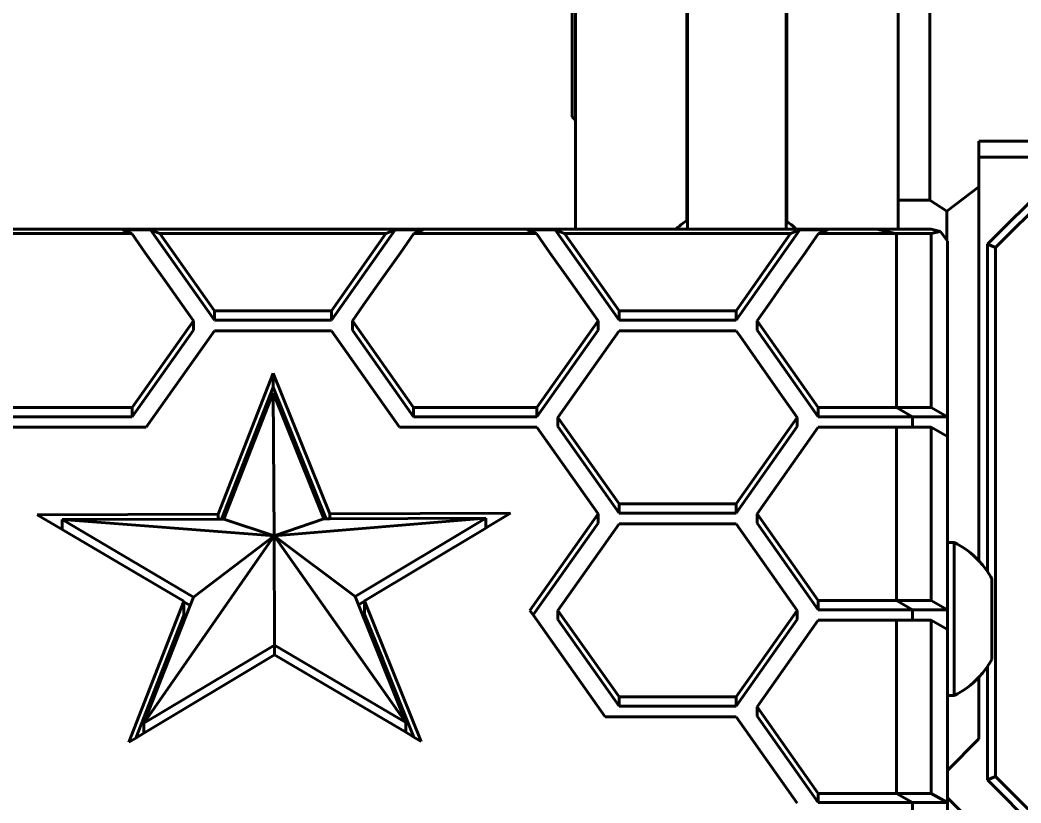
# Model space of a CAD drawing. Header units: millimetres. Extents: x 15 to 415, y 5 to 292.
# Drawn here: x 133.2 to 140.95, y 189.86 to 195.93 of the extents above; entities that cross this region are included whole.
import ezdxf

# ---------------------------------------------------------------- set-up
doc = ezdxf.new("R2010")
doc.units = ezdxf.units.MM
doc.layers.add('Annotations', color=7, linetype='Continuous')
doc.layers.add('Geometries', color=7, linetype='Continuous')
doc.styles.add('Shapr2', font='txt', dxfattribs={"height": 3.3495})
doc.dimstyles.new('ISO-25', dxfattribs={"dimtxt": 2.5, "dimasz": 2.5, "dimexe": 1.25, "dimexo": 0.625, "dimtad": 1, "dimtxsty": 'Standard', "dimcen": 2.5, "dimadec": 0, "dimazin": 0, "dimtfac": 1, "dimtmove": 0, "dimatfit": 3, "dimfxl": 1, "dimarcsym": 0})

# ---------------------------------------------------------------- blocks, each defined once
blk = doc.blocks.new('*D2')
at = {"layer": 'Annotations', "color": 0, "linetype": 'Continuous', "lineweight": 15}
for p, q in [((86.9412, 238.2403), (86.9412, 157.6866)), ((148.0588, 237.7767), (148.0588, 157.6866)), ((89.4412, 158.9366), (145.5588, 158.9366))]:
    blk.add_line(p, q, dxfattribs=at)
at = {"layer": 'Annotations', "color": 0}
for points in [[(89.4412, 159.3533), (89.4412, 158.52), (86.9412, 158.9366)], [(145.5588, 158.52), (145.5588, 159.3533), (148.0588, 158.9366)]]:
    blk.add_solid(points, dxfattribs=at)
at = {"layer": 'Defpoints', "color": 0}
for p in [(86.9412, 238.8653), (148.0588, 238.4017), (148.0588, 158.9366)]:
    blk.add_point(p, dxfattribs=at)
at = {"layer": 'Annotations', "color": 0, "lineweight": 15, "insert": (122.9058, 161.6304), "char_height": 3.3495, "attachment_point": 5, "style": 'Shapr2'}
blk.add_mtext('\\A1;488,94', dxfattribs=at)

msp = doc.modelspace()

# ---------------------------------------------------------------- linework, layer by layer
at = {"layer": 'Geometries', "linetype": 'Continuous', "lineweight": 40}
for p, q in [((138.3632, 259.8998), (138.3632, 194.3774)), ((138.3692, 194.3098), (138.3692, 259.8998)), ((139.1321, 194.3098), (139.1321, 259.8998)), ((139.1382, 194.3688), (139.1382, 259.8998)), ((137.4754, 195.1803), (137.4754, 195.9928)), ((137.5007, 195.155), (137.5007, 195.9928)), ((140.0007, 195.9928), (140.0007, 195.0553)), ((140.2457, 194.5347), (140.2457, 195.9928)), ((137.5007, 195.155), (137.4754, 195.1803)), ((137.5007, 195.0553), (137.5007, 195.155)), ((137.5006, 195.0553), (137.5007, 195.0553)), ((137.5007, 194.3098), (137.5007, 195.0553)), ((140.0007, 195.0553), (140.0007, 194.3098)), ((140.0007, 195.0553), (140.0013, 195.0553)), ((140.0013, 194.5347), (140.0013, 195.0553)), ((140.6263, 194.9928), (145.9754, 194.9928)), ((140.6263, 194.8678), (140.6263, 194.9928)), ((142.0013, 194.8678), (140.6263, 194.8678)), ((140.6263, 194.639), (140.6263, 194.8678)), ((140.6919, 194.1928), (141.2419, 194.7428)), ((140.3763, 194.4492), (140.6263, 194.639)), ((140.6263, 194.639), (140.6263, 191.7404)), ((141.2677, 194.6803), (140.7544, 194.1669)), ((140.2457, 194.5347), (140.0013, 194.5347)), ((140.0013, 194.3098), (140.0013, 194.5347)), ((140.2457, 194.5347), (140.3763, 194.4492)), ((140.3763, 194.2243), (140.3763, 194.4492)), ((113.2342, 194.3098), (137.5006, 194.3098)), ((113.2342, 194.3098), (137.5006, 194.3098)), ((134.0631, 194.2752), (133.1131, 194.2752)), ((134.0631, 194.2752), (133.1131, 194.2752)), ((133.9907, 194.3059), (134.2074, 194.3059)), ((133.9907, 194.3059), (134.0631, 194.2752)), ((133.9907, 194.3059), (134.2074, 194.3059)), ((133.9907, 194.3059), (134.0631, 194.2752)), ((134.0631, 194.2752), (134.1679, 194.1271)), ((134.0631, 194.2752), (134.1679, 194.1271)), ((134.7034, 193.6046), (134.2074, 194.3059)), ((134.2798, 194.2752), (134.2074, 194.3059)), ((134.2798, 194.2752), (134.2074, 194.3059)), ((134.7034, 193.6046), (134.2074, 194.3059)), ((136.0317, 194.2752), (134.2798, 194.2752)), ((134.7034, 193.6763), (134.2798, 194.2752)), ((134.7034, 193.6763), (134.2798, 194.2752)), ((136.0317, 194.2752), (134.2798, 194.2752)), ((136.1037, 194.3059), (135.6102, 193.6046)), ((136.1037, 194.3059), (135.6102, 193.6046)), ((136.0317, 194.2752), (135.6102, 193.6763)), ((136.0317, 194.2752), (135.6102, 193.6763)), ((136.1037, 194.3059), (136.0317, 194.2752)), ((136.1037, 194.3059), (136.0317, 194.2752)), ((136.1037, 194.3059), (136.3201, 194.3059)), ((136.1037, 194.3059), (136.3201, 194.3059)), ((136.1438, 194.1271), (136.2481, 194.2752)), ((136.1438, 194.1271), (136.2481, 194.2752)), ((136.2481, 194.2752), (136.3201, 194.3059)), ((136.2481, 194.2752), (136.3201, 194.3059)), ((137.1981, 194.2752), (136.2481, 194.2752)), ((137.1981, 194.2752), (136.2481, 194.2752)), ((137.1257, 194.3059), (137.1981, 194.2752)), ((137.1257, 194.3059), (137.3424, 194.3059)), ((137.1257, 194.3059), (137.3424, 194.3059)), ((137.1257, 194.3059), (137.1981, 194.2752)), ((137.1981, 194.2752), (137.3029, 194.1271)), ((137.1981, 194.2752), (137.3029, 194.1271)), ((137.8384, 193.6046), (137.3424, 194.3059)), ((137.4148, 194.2752), (137.3424, 194.3059)), ((137.8384, 193.6046), (137.3424, 194.3059)), ((137.4148, 194.2752), (137.3424, 194.3059)), ((137.8384, 193.6763), (137.4148, 194.2752)), ((139.1667, 194.2752), (137.4148, 194.2752)), ((137.8384, 193.6763), (137.4148, 194.2752)), ((139.1667, 194.2752), (137.4148, 194.2752)), ((137.5006, 194.3098), (137.5007, 194.3098)), ((137.5006, 194.3098), (137.5007, 194.3098)), ((137.5007, 194.3098), (138.2774, 194.3098)), ((137.5007, 194.3098), (138.2774, 194.3098)), ((138.2774, 194.3098), (138.3692, 194.3098)), ((138.2774, 194.3098), (138.3692, 194.3098)), ((138.3692, 194.3098), (139.1321, 194.3098)), ((138.3692, 194.3098), (139.1321, 194.3098)), ((139.2387, 194.3059), (138.7452, 193.6046)), ((139.2387, 194.3059), (138.7452, 193.6046)), ((139.1667, 194.2752), (138.7452, 193.6763)), ((139.1667, 194.2752), (138.7452, 193.6763)), ((139.1321, 194.3098), (139.2113, 194.3098)), ((139.1321, 194.3098), (139.2113, 194.3098)), ((139.2387, 194.3059), (139.1667, 194.2752)), ((139.2387, 194.3059), (139.1667, 194.2752)), ((139.2113, 194.3098), (140.0007, 194.3098)), ((139.2113, 194.3098), (139.8355, 194.3098)), ((139.2387, 194.3059), (139.4551, 194.3059)), ((139.2387, 194.3059), (139.4551, 194.3059)), ((139.3185, 194.1834), (139.3831, 194.2752)), ((139.3185, 194.1834), (139.3831, 194.2752)), ((139.3831, 194.2752), (139.4551, 194.3059)), ((139.3831, 194.2752), (139.4551, 194.3059)), ((139.9764, 194.2752), (139.3831, 194.2752)), ((140.2568, 194.2752), (139.3831, 194.2752)), ((139.9764, 194.2752), (139.8355, 194.3098)), ((139.9764, 194.2752), (139.986, 194.2674)), ((139.986, 192.9288), (139.986, 194.2674)), ((140.0007, 194.3098), (140.0013, 194.3098)), ((140.0013, 194.3098), (140.2568, 194.3098)), ((140.3273, 194.2925), (140.2568, 194.3098)), ((140.2568, 194.2752), (140.3273, 194.2925)), ((140.2568, 192.9288), (140.2568, 194.2752)), ((140.3763, 194.2243), (140.3273, 194.2925)), ((139.3185, 194.1834), (139.2788, 194.1271)), ((139.3185, 194.1834), (139.2788, 194.1271)), ((140.3818, 194.2166), (140.3763, 194.2243)), ((140.3818, 194.2166), (140.3818, 192.9729)), ((140.6919, 193.8678), (140.6919, 194.1928)), ((140.6919, 194.1928), (140.7544, 194.1669)), ((140.7544, 194.1669), (140.7544, 190.0687)), ((134.1679, 194.1271), (134.3297, 193.8983)), ((134.1679, 194.1271), (134.3297, 193.8983)), ((136.1438, 194.1271), (135.9829, 193.8983)), ((136.1438, 194.1271), (135.9829, 193.8983)), ((137.3029, 194.1271), (137.4647, 193.8983)), ((137.3029, 194.1271), (137.4647, 193.8983)), ((139.2788, 194.1271), (139.1179, 193.8983)), ((139.2788, 194.1271), (139.1179, 193.8983)), ((134.4537, 193.7229), (134.3297, 193.8983)), ((134.4537, 193.7229), (134.3297, 193.8983)), ((135.8594, 193.7229), (135.9829, 193.8983)), ((135.8594, 193.7229), (135.9829, 193.8983)), ((137.5887, 193.7229), (137.4647, 193.8983)), ((137.5887, 193.7229), (137.4647, 193.8983)), ((138.9944, 193.7229), (139.1179, 193.8983)), ((138.9944, 193.7229), (139.1179, 193.8983)), ((140.6919, 191.6576), (140.6919, 193.8678)), ((134.4537, 193.7229), (134.541, 193.5995)), ((134.4537, 193.7229), (134.541, 193.5995)), ((135.7726, 193.5995), (135.8594, 193.7229)), ((135.7726, 193.5995), (135.8594, 193.7229)), ((137.5887, 193.7229), (137.676, 193.5995)), ((137.5887, 193.7229), (137.676, 193.5995)), ((138.9076, 193.5995), (138.9944, 193.7229)), ((138.9076, 193.5995), (138.9944, 193.7229)), ((135.6102, 193.6763), (134.7034, 193.6763)), ((135.6102, 193.6763), (134.7034, 193.6763)), ((134.7034, 193.6763), (134.7034, 193.6046)), ((134.7034, 193.6763), (134.7034, 193.6046)), ((135.6102, 193.6763), (135.6102, 193.6046)), ((135.6102, 193.6763), (135.6102, 193.6046)), ((137.8384, 193.6763), (137.8384, 193.6046)), ((138.7452, 193.6763), (137.8384, 193.6763)), ((138.7452, 193.6763), (137.8384, 193.6763)), ((137.8384, 193.6763), (137.8384, 193.6046)), ((138.7452, 193.6046), (138.7452, 193.6763)), ((138.7452, 193.6046), (138.7452, 193.6763)), ((134.541, 193.5995), (134.0667, 192.9288)), ((134.541, 193.5995), (134.0667, 192.9288)), ((134.541, 193.5995), (134.541, 193.5278)), ((134.541, 193.5995), (134.541, 193.5278)), ((135.6102, 193.6046), (134.7034, 193.6046)), ((135.6102, 193.6046), (134.7034, 193.6046)), ((135.7726, 193.5995), (135.7726, 193.5278)), ((135.7726, 193.5995), (135.7726, 193.5278)), ((136.2445, 192.9288), (135.7726, 193.5995)), ((136.2445, 192.9288), (135.7726, 193.5995)), ((137.676, 193.5995), (137.2017, 192.9288)), ((137.676, 193.5995), (137.2017, 192.9288)), ((137.676, 193.5995), (137.676, 193.5278)), ((137.676, 193.5995), (137.676, 193.5278)), ((138.7452, 193.6046), (137.8384, 193.6046)), ((138.7452, 193.6046), (137.8384, 193.6046)), ((139.3795, 192.9288), (138.9076, 193.5995)), ((138.9076, 193.5278), (138.9076, 193.5995)), ((139.3795, 192.9288), (138.9076, 193.5995)), ((138.9076, 193.5278), (138.9076, 193.5995)), ((134.541, 193.5278), (134.0667, 192.8571)), ((134.541, 193.5278), (134.0667, 192.8571)), ((134.7034, 193.5227), (134.1748, 192.7752)), ((134.7034, 193.5227), (134.1748, 192.7752)), ((134.7034, 193.5227), (135.6102, 193.5227)), ((134.7034, 193.5227), (135.6102, 193.5227)), ((135.6102, 193.5227), (136.1362, 192.7752)), ((135.6102, 193.5227), (136.1362, 192.7752)), ((136.2445, 192.8571), (135.7726, 193.5278)), ((136.2445, 192.8571), (135.7726, 193.5278)), ((137.676, 193.5278), (137.2017, 192.8571)), ((137.676, 193.5278), (137.2017, 192.8571)), ((137.8384, 193.5227), (137.3641, 192.852)), ((137.8384, 193.5227), (137.3641, 192.852)), ((137.8384, 193.5227), (138.1177, 193.5227)), ((137.8384, 193.5227), (138.1177, 193.5227)), ((138.7452, 193.5227), (138.1177, 193.5227)), ((138.7452, 193.5227), (138.1177, 193.5227)), ((138.7452, 193.5227), (138.7752, 193.4801)), ((138.7452, 193.5227), (138.7752, 193.4801)), ((138.8945, 193.3105), (138.7752, 193.4801)), ((138.8945, 193.3105), (138.7752, 193.4801)), ((139.3795, 192.8571), (138.9076, 193.5278)), ((139.3795, 192.8571), (138.9076, 193.5278)), ((139.0813, 193.045), (138.8945, 193.3105)), ((139.0813, 193.045), (138.8945, 193.3105)), ((135.1587, 193.1943), (134.7312, 192.1021)), ((135.1587, 193.1943), (134.7312, 192.1021)), ((135.5966, 192.1048), (135.1587, 193.1943)), ((135.1587, 193.0867), (135.1587, 193.1943)), ((135.5966, 192.1048), (135.1587, 193.1943)), ((135.1587, 193.0867), (135.1587, 193.1943)), ((135.1587, 193.0867), (134.7582, 192.0635)), ((135.1587, 193.0867), (134.7582, 192.0635)), ((135.5689, 192.0661), (135.1587, 193.0867)), ((135.5689, 192.0661), (135.1587, 193.0867)), ((135.1595, 193.0412), (134.7768, 192.0636)), ((135.1662, 191.9339), (135.1595, 193.0412)), ((135.5514, 192.066), (135.1595, 193.0412)), ((139.0813, 193.045), (139.2171, 192.852)), ((139.0813, 193.045), (139.2171, 192.852)), ((133.1095, 192.9288), (134.0667, 192.9288)), ((133.1095, 192.9288), (134.0667, 192.9288)), ((134.0667, 192.9288), (134.0667, 192.8571)), ((134.0667, 192.9288), (134.0667, 192.8571)), ((136.2445, 192.9288), (137.2017, 192.9288)), ((136.2445, 192.9288), (136.2445, 192.8571)), ((136.2445, 192.9288), (136.2445, 192.8571)), ((136.2445, 192.9288), (137.2017, 192.9288)), ((137.2017, 192.9288), (137.2017, 192.8571)), ((137.2017, 192.9288), (137.2017, 192.8571)), ((139.3795, 192.8571), (139.3795, 192.9288)), ((139.3795, 192.9288), (139.986, 192.9288)), ((139.3795, 192.8571), (139.3795, 192.9288)), ((139.3795, 192.9288), (139.986, 192.9288)), ((140.2568, 192.9288), (139.986, 192.9288)), ((140.111, 192.8571), (139.986, 192.9288)), ((140.3818, 192.8571), (140.2568, 192.9288)), ((140.3818, 192.9729), (140.3818, 192.9438)), ((140.3818, 192.8799), (140.3818, 192.9438)), ((133.1095, 192.8571), (134.0667, 192.8571)), ((133.1095, 192.8571), (134.0667, 192.8571)), ((136.2445, 192.8571), (137.2017, 192.8571)), ((136.2445, 192.8571), (137.2017, 192.8571)), ((137.8384, 192.1813), (137.3641, 192.852)), ((137.8384, 192.1813), (137.3641, 192.852)), ((137.3641, 192.852), (137.3641, 192.7803)), ((137.3641, 192.852), (137.3641, 192.7803)), ((139.2171, 192.852), (138.7452, 192.1813)), ((139.2171, 192.852), (138.7452, 192.1813)), ((139.2171, 192.7803), (139.2171, 192.852)), ((139.2171, 192.7803), (139.2171, 192.852)), ((139.3795, 192.8571), (140.111, 192.8571)), ((139.3795, 192.8571), (140.111, 192.8571)), ((140.111, 192.8571), (140.3818, 192.8571)), ((140.111, 192.7752), (140.111, 192.8571)), ((140.3818, 192.8799), (140.3818, 192.8571)), ((140.3818, 192.7035), (140.3818, 192.8571)), ((133.1095, 192.7752), (134.1748, 192.7752)), ((133.1095, 192.7752), (134.1748, 192.7752)), ((136.1362, 192.7752), (137.2017, 192.7752)), ((136.1362, 192.7752), (137.2017, 192.7752)), ((137.676, 192.1045), (137.2017, 192.7752)), ((137.676, 192.1045), (137.2017, 192.7752)), ((137.8384, 192.1096), (137.3641, 192.7803)), ((137.8384, 192.1096), (137.3641, 192.7803)), ((139.2171, 192.7803), (138.7452, 192.1096)), ((139.2171, 192.7803), (138.7452, 192.1096)), ((138.9076, 192.1045), (139.3795, 192.7752)), ((138.9076, 192.1045), (139.3795, 192.7752)), ((139.3795, 192.7752), (139.986, 192.7752)), ((139.3795, 192.7752), (139.986, 192.7752)), ((140.0068, 192.7752), (139.986, 192.7752)), ((139.986, 191.4338), (139.986, 192.7752)), ((140.0068, 192.7752), (140.111, 192.7752)), ((140.111, 192.7752), (140.1253, 192.7752)), ((140.1318, 192.7752), (140.1253, 192.7752)), ((140.1318, 192.7752), (140.2568, 192.7752)), ((140.2568, 192.5585), (140.2568, 192.7752)), ((140.2568, 192.7752), (140.3818, 192.7035)), ((140.3818, 192.7035), (140.3818, 191.8837)), ((140.2568, 192.5585), (140.2568, 191.8991)), ((137.8384, 192.1813), (138.7452, 192.1813)), ((137.8384, 192.1813), (137.8384, 192.1096)), ((137.8384, 192.1813), (138.7452, 192.1813)), ((137.8384, 192.1813), (137.8384, 192.1096)), ((138.7452, 192.1096), (138.7452, 192.1813)), ((138.7452, 192.1096), (138.7452, 192.1813)), ((134.7312, 192.1021), (133.331, 192.0976)), ((134.7312, 192.1021), (133.331, 192.0976)), ((133.5122, 191.9906), (133.331, 192.0976)), ((133.5122, 191.9906), (133.331, 192.0976)), ((134.7312, 192.0634), (134.7312, 192.1021)), ((134.7312, 192.0634), (134.7312, 192.1021)), ((135.1662, 191.9339), (136.8047, 192.07)), ((136.9968, 192.1092), (135.5966, 192.1048)), ((136.9968, 192.1092), (135.5966, 192.1048)), ((135.5966, 192.0662), (135.5966, 192.1048)), ((135.5966, 192.0662), (135.5966, 192.1048)), ((136.8047, 192.07), (135.5966, 192.0662)), ((135.7936, 191.4634), (136.8047, 192.07)), ((136.8047, 192.07), (136.8047, 192.0011)), ((136.9968, 192.1092), (136.8166, 192.0011)), ((136.9968, 192.1092), (136.8166, 192.0011)), ((137.1474, 191.357), (137.676, 192.1045)), ((137.1474, 191.357), (137.676, 192.1045)), ((137.676, 192.1045), (137.676, 192.0328)), ((137.676, 192.1045), (137.676, 192.0328)), ((137.8384, 192.1096), (138.7452, 192.1096)), ((137.8384, 192.1096), (138.7452, 192.1096)), ((138.9076, 192.0328), (138.9076, 192.1045)), ((139.3795, 191.4338), (138.9076, 192.1045)), ((139.3795, 191.4338), (138.9076, 192.1045)), ((138.9076, 192.0328), (138.9076, 192.1045)), ((134.7312, 192.0634), (133.5235, 192.0596)), ((133.5235, 192.0596), (135.1662, 191.9339)), ((133.5235, 192.0596), (134.5403, 191.4594)), ((133.5235, 192.0596), (133.5235, 191.9907)), ((134.7582, 192.0635), (134.7312, 192.0634)), ((134.7768, 192.0636), (134.7582, 192.0635)), ((135.1662, 191.9339), (134.7768, 192.0636)), ((135.1662, 191.9339), (135.5514, 192.066)), ((135.5689, 192.0661), (135.5514, 192.066)), ((135.5966, 192.0662), (135.5689, 192.0661)), ((136.8047, 191.994), (135.8672, 191.4315)), ((136.8047, 191.994), (135.8672, 191.4315)), ((136.8166, 192.0011), (136.8047, 191.994)), ((136.8166, 192.0011), (136.8047, 192.0011)), ((136.8166, 192.0011), (136.8047, 191.994)), ((136.8166, 192.0011), (136.8047, 192.0011)), ((136.8047, 192.0011), (136.8047, 191.994)), ((137.1727, 191.3212), (137.676, 192.0328)), ((137.1727, 191.3212), (137.676, 192.0328)), ((137.3641, 191.357), (137.8384, 192.0277)), ((137.3641, 191.357), (137.8384, 192.0277)), ((137.8384, 192.0277), (138.7452, 192.0277)), ((137.8384, 192.0277), (138.7452, 192.0277)), ((138.7452, 192.0277), (139.2171, 191.357)), ((138.7452, 192.0277), (139.2171, 191.357)), ((139.3795, 191.3621), (138.9076, 192.0328)), ((139.3795, 191.3621), (138.9076, 192.0328)), ((133.5235, 191.9907), (133.5122, 191.9906)), ((133.5235, 191.9907), (133.5122, 191.9906)), ((133.5235, 191.9839), (133.5122, 191.9906)), ((133.5235, 191.9839), (133.5122, 191.9906)), ((133.5235, 191.9907), (133.5235, 191.9839)), ((134.4669, 191.427), (133.5235, 191.9839)), ((134.4669, 191.427), (133.5235, 191.9839)), ((134.1577, 190.4818), (135.1662, 191.9339)), ((134.5403, 191.4594), (135.1662, 191.9339)), ((135.1662, 191.9339), (135.7936, 191.4634)), ((135.1687, 191.0884), (135.1662, 191.9339)), ((136.1855, 190.4882), (135.1662, 191.9339)), ((140.2568, 191.4338), (140.2568, 191.8991)), ((140.3818, 191.8837), (140.4328, 191.8837)), ((140.3818, 191.8837), (140.3818, 191.8713)), ((140.3818, 191.8713), (140.3818, 191.8204)), ((140.4328, 190.6962), (140.4328, 191.8837)), ((140.3818, 191.7754), (140.3818, 191.8204)), ((140.3818, 191.7754), (140.3818, 191.6818)), ((140.3818, 191.6818), (140.3818, 191.5633)), ((140.3818, 191.3621), (140.3818, 191.5633)), ((140.725, 191.6024), (140.725, 191.4775)), ((134.5403, 191.4594), (134.5152, 191.3953)), ((135.8191, 191.3998), (135.7936, 191.4634)), ((140.725, 191.4775), (140.725, 191.4773)), ((140.725, 191.4773), (140.725, 191.2901)), ((134.4669, 191.427), (134.0394, 190.3348)), ((134.4669, 191.427), (134.0394, 190.3348)), ((134.5152, 191.3953), (134.1577, 190.4818)), ((134.4669, 191.4238), (134.4669, 191.427)), ((134.4669, 191.4238), (134.4669, 191.427)), ((134.4669, 191.3195), (134.4669, 191.4238)), ((134.4669, 191.3195), (134.4669, 191.4238)), ((134.5152, 191.3953), (134.4669, 191.4238)), ((135.8672, 191.4286), (135.8191, 191.3998)), ((136.1855, 190.4882), (135.8191, 191.3998)), ((135.8672, 191.4286), (135.8672, 191.4315)), ((136.305, 190.342), (135.8672, 191.4315)), ((136.305, 190.342), (135.8672, 191.4315)), ((135.8672, 191.4286), (135.8672, 191.4315)), ((135.8672, 191.3239), (135.8672, 191.4286)), ((135.8672, 191.3239), (135.8672, 191.4286)), ((139.3795, 191.3621), (139.3795, 191.4338)), ((139.3795, 191.4338), (139.986, 191.4338)), ((139.986, 191.4338), (139.3795, 191.4338)), ((139.3795, 191.3621), (139.3795, 191.4338)), ((140.2568, 191.4338), (139.986, 191.4338)), ((140.111, 191.3621), (139.986, 191.4338)), ((140.3818, 191.3621), (140.2568, 191.4338)), ((134.4669, 191.3195), (134.0944, 190.3678)), ((134.4669, 191.3195), (134.0944, 190.3678)), ((136.007, 190.976), (135.8672, 191.3239)), ((136.007, 190.976), (135.8672, 191.3239)), ((137.1727, 191.3212), (137.1474, 191.357)), ((137.1727, 191.3212), (137.1474, 191.357)), ((137.7303, 190.5328), (137.1727, 191.3212)), ((137.7303, 190.5328), (137.1727, 191.3212)), ((137.3641, 191.357), (137.3641, 191.2853)), ((137.3641, 191.357), (137.3641, 191.2853)), ((137.8384, 190.6863), (137.3641, 191.357)), ((137.8384, 190.6863), (137.3641, 191.357)), ((138.7452, 190.6863), (139.2171, 191.357)), ((138.7452, 190.6863), (139.2171, 191.357)), ((139.2171, 191.2853), (139.2171, 191.357)), ((139.2171, 191.2853), (139.2171, 191.357)), ((140.111, 191.3621), (139.3795, 191.3621)), ((140.111, 191.3621), (139.3795, 191.3621)), ((140.3818, 191.3621), (140.111, 191.3621)), ((140.111, 191.2802), (140.111, 191.3621)), ((140.3818, 191.3342), (140.3818, 191.3621)), ((140.3818, 191.2085), (140.3818, 191.3342)), ((137.8384, 190.6147), (137.3641, 191.2853)), ((137.8384, 190.6147), (137.3641, 191.2853)), ((138.7452, 190.6147), (139.2171, 191.2853)), ((138.7452, 190.6147), (139.2171, 191.2853)), ((138.9076, 190.6096), (139.3795, 191.2802)), ((138.9076, 190.6096), (139.3795, 191.2802)), ((139.3795, 191.2802), (140.2568, 191.2802)), ((139.3795, 191.2802), (139.986, 191.2802)), ((139.986, 189.9389), (139.986, 191.2802)), ((140.2568, 191.2802), (140.3818, 191.2085)), ((140.2568, 189.9389), (140.2568, 191.2802)), ((140.725, 191.2901), (140.725, 191.2899)), ((140.725, 191.2899), (140.725, 191.2898)), ((140.725, 191.2898), (140.725, 191.1026)), ((140.3818, 191.2085), (140.3818, 191.1463)), ((140.3818, 191.1463), (140.3818, 191.0952)), ((134.1577, 190.4818), (135.1687, 191.0884)), ((135.1687, 191.0884), (136.1855, 190.4882)), ((135.1687, 191.0884), (135.1687, 191.0124)), ((140.3818, 191.0526), (140.3818, 191.0952)), ((140.725, 191.1026), (140.725, 191.1024)), ((140.725, 190.9774), (140.725, 191.1024)), ((135.1687, 191.0124), (134.1577, 190.4057)), ((135.1687, 191.0124), (134.1577, 190.4057)), ((135.169, 191.0126), (135.1687, 191.0124)), ((135.169, 191.0126), (135.1687, 191.0124)), ((136.1855, 190.4125), (135.169, 191.0126)), ((136.1855, 190.4125), (135.169, 191.0126)), ((140.3818, 191.0526), (140.3818, 190.9588)), ((136.2483, 190.3754), (136.007, 190.976)), ((136.2483, 190.3754), (136.007, 190.976)), ((140.3818, 190.9588), (140.3818, 190.8624)), ((140.6919, 190.9223), (140.6919, 190.3678)), ((140.3818, 190.7607), (140.3818, 190.8624)), ((140.6263, 190.8395), (140.6263, 190.3616)), ((140.3818, 190.7607), (140.3818, 190.6962)), ((137.8384, 190.6863), (137.8384, 190.6147)), ((138.7452, 190.6863), (137.8384, 190.6863)), ((138.7452, 190.6863), (137.8384, 190.6863)), ((137.8384, 190.6863), (137.8384, 190.6147)), ((138.7452, 190.6147), (138.7452, 190.6863)), ((138.7452, 190.6147), (138.7452, 190.6863)), ((140.3818, 190.6962), (140.4328, 190.6962)), ((140.3818, 190.6962), (140.3818, 190.5713)), ((138.7452, 190.6147), (137.8384, 190.6147)), ((138.7452, 190.6147), (137.8384, 190.6147)), ((138.9076, 190.5379), (138.9076, 190.6096)), ((138.9076, 190.6096), (139.3795, 189.9389)), ((138.9076, 190.6096), (139.3795, 189.9389)), ((138.9076, 190.5379), (138.9076, 190.6096)), ((138.7452, 190.5328), (137.7303, 190.5328)), ((138.7452, 190.5328), (137.7303, 190.5328)), ((138.7452, 190.5328), (139.2171, 189.8621)), ((138.7452, 190.5328), (139.2171, 189.8621)), ((138.9076, 190.5379), (139.3795, 189.8672)), ((138.9076, 190.5379), (139.3795, 189.8672)), ((140.3818, 190.5713), (140.3818, 190.4779)), ((134.1577, 190.4818), (134.1577, 190.4057)), ((136.1855, 190.4882), (136.1855, 190.4125)), ((140.3818, 190.2338), (140.3818, 190.4779)), ((134.0944, 190.3678), (134.0394, 190.3348)), ((134.0944, 190.3678), (134.0394, 190.3348)), ((134.1577, 190.4057), (134.0944, 190.3678)), ((134.1577, 190.4057), (134.0944, 190.3678)), ((136.2483, 190.3754), (136.1855, 190.4125)), ((136.2483, 190.3754), (136.1855, 190.4125)), ((136.305, 190.342), (136.2483, 190.3754)), ((136.305, 190.342), (136.2483, 190.3754)), ((140.6919, 190.0428), (140.6919, 190.3678)), ((140.6263, 190.3616), (140.3818, 190.1171)), ((140.3818, 190.2338), (140.3818, 190.1171)), ((140.3818, 190.1171), (140.3818, 189.9048)), ((140.6919, 190.0428), (140.7544, 190.0687)), ((140.7544, 190.0687), (141.2677, 189.5553)), ((141.2419, 189.4928), (140.6919, 190.0428)), ((139.3795, 189.8672), (139.3795, 189.9389)), ((139.3795, 189.9389), (139.986, 189.9389)), ((139.3795, 189.9389), (139.986, 189.9389)), ((139.3795, 189.8672), (139.3795, 189.9389)), ((139.986, 189.9389), (140.2568, 189.9389)), ((140.111, 189.8672), (139.986, 189.9389)), ((140.3818, 189.8672), (140.2568, 189.9389)), ((140.3818, 189.9048), (140.8029, 189.4837)), ((140.3818, 189.9048), (140.3818, 189.8672)), ((139.3795, 189.8672), (140.111, 189.8672)), ((139.3795, 189.8672), (140.111, 189.8672)), ((140.111, 189.8672), (140.3818, 189.8672)), ((140.111, 189.7853), (140.111, 189.8672)), ((140.3818, 189.7281), (140.3818, 189.8672))]:
    msp.add_line(p, q, dxfattribs=at)
at = {"layer": 'Geometries', "linetype": 'Continuous', "lineweight": 40, "flags": 128}
for points in [[(138.2774, 194.3098), (138.2911, 194.3222), (138.3053, 194.3343), (138.3194, 194.3457), (138.3338, 194.3567), (138.3477, 194.3668)], [(138.3477, 194.3668), (138.3484, 194.3673), (138.3632, 194.3774)], [(139.1382, 194.3688), (139.1543, 194.3572), (139.1703, 194.345), (139.1859, 194.3323), (139.2013, 194.319), (139.2113, 194.3099)]]:
    msp.add_lwpolyline(points, dxfattribs=at)
at = {"layer": 'Geometries', "linetype": 'Continuous', "lineweight": 40}
for start, end in [(42.96924, 63.96274), (33.80009, 42.96924), (28.22265, 33.80009), (317.03076, 326.19991), (326.19991, 331.77732), (296.03726, 317.03076)]:
    msp.add_arc((140.1427, 191.2899), 0.6608, start, end, dxfattribs=at)

# ---------------------------------------------------------------- dimensions: what is measured, and where the dimension line sits
at = {"layer": 'Annotations', "linetype": 'Continuous', "lineweight": 15}
dim = msp.add_linear_dim(base=(148.0588, 158.9366), p1=(86.9412, 238.8653), p2=(148.0588, 238.4017), angle=180, dimstyle='ISO-25', override={"dimscale": 1, "dimgap": 0.7, "dimdec": 2, "dimlfac": 8, "dimrnd": 0.01, "dimzin": 8, "dimdsep": 44, "dimtxsty": 'Shapr2', "dimse1": 0, "dimse2": 0, "dimadec": 2, "dimtol": 0, "dimlim": 0, "dimtp": 0, "dimtm": 0, "dimtfac": 0.6, "dimtdec": 8, "dimfrac": 2, "dimtolj": 1, "dimlwd": 15, "dimlwe": 15}, dxfattribs=at)
dim.commit()
dim.dimension.update_dxf_attribs({"geometry": '*D2', "text_midpoint": (122.9058, 158.9366), "dimtype": 160})

doc.saveas('drawing.dxf')
